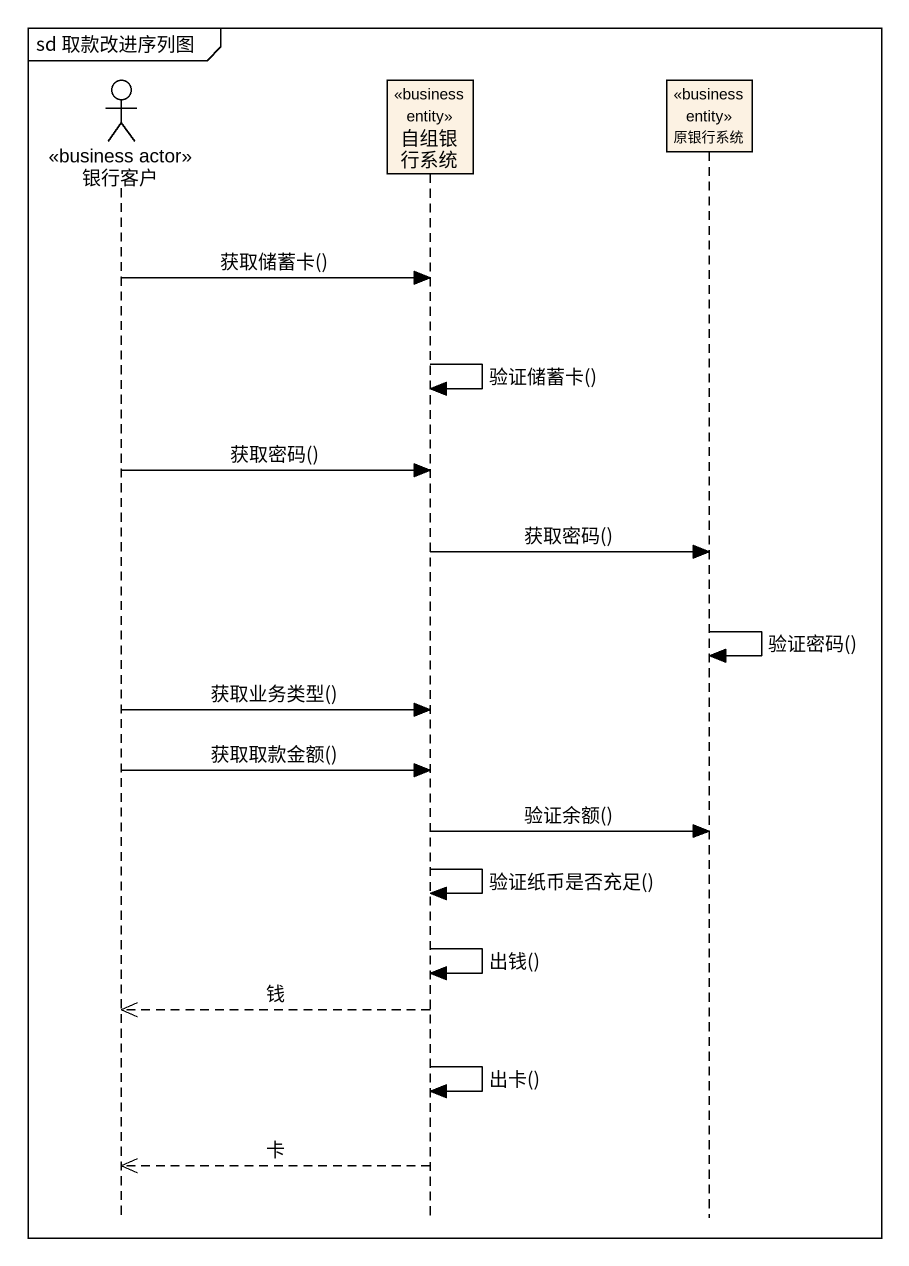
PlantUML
@startuml
mainframe sd 取款改进序列图
hide footbox
actor 银行客户 <<business actor>>
participant 自组银行系统 <<business entity>>
participant 原银行系统 <<business entity>>

银行客户 -> 自组银行系统 : 获取储蓄卡()
自组银行系统 -> 自组银行系统 : 验证储蓄卡()
银行客户 -> 自组银行系统 : 获取密码()
自组银行系统 -> 原银行系统 : 获取密码()
原银行系统 -> 原银行系统 : 验证密码()
银行客户 -> 自组银行系统 : 获取业务类型()
银行客户 -> 自组银行系统 : 获取取款金额()
自组银行系统 -> 原银行系统 : 验证余额()
自组银行系统 -> 自组银行系统 : 验证纸币是否充足()
自组银行系统 -> 自组银行系统 : 出钱()
自组银行系统 -->> 银行客户 : 钱
自组银行系统 -> 自组银行系统 : 出卡()
自组银行系统 -->> 银行客户 : 卡
@enduml
